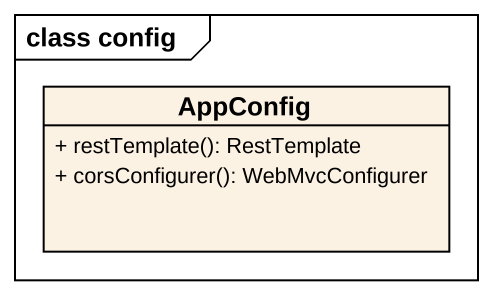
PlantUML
@startuml
mainframe class config
hide circle
hide empty members
skinparam classAttributeIconSize 0
class AppConfig {
  + restTemplate(): RestTemplate
  + corsConfigurer(): WebMvcConfigurer
}
@enduml
